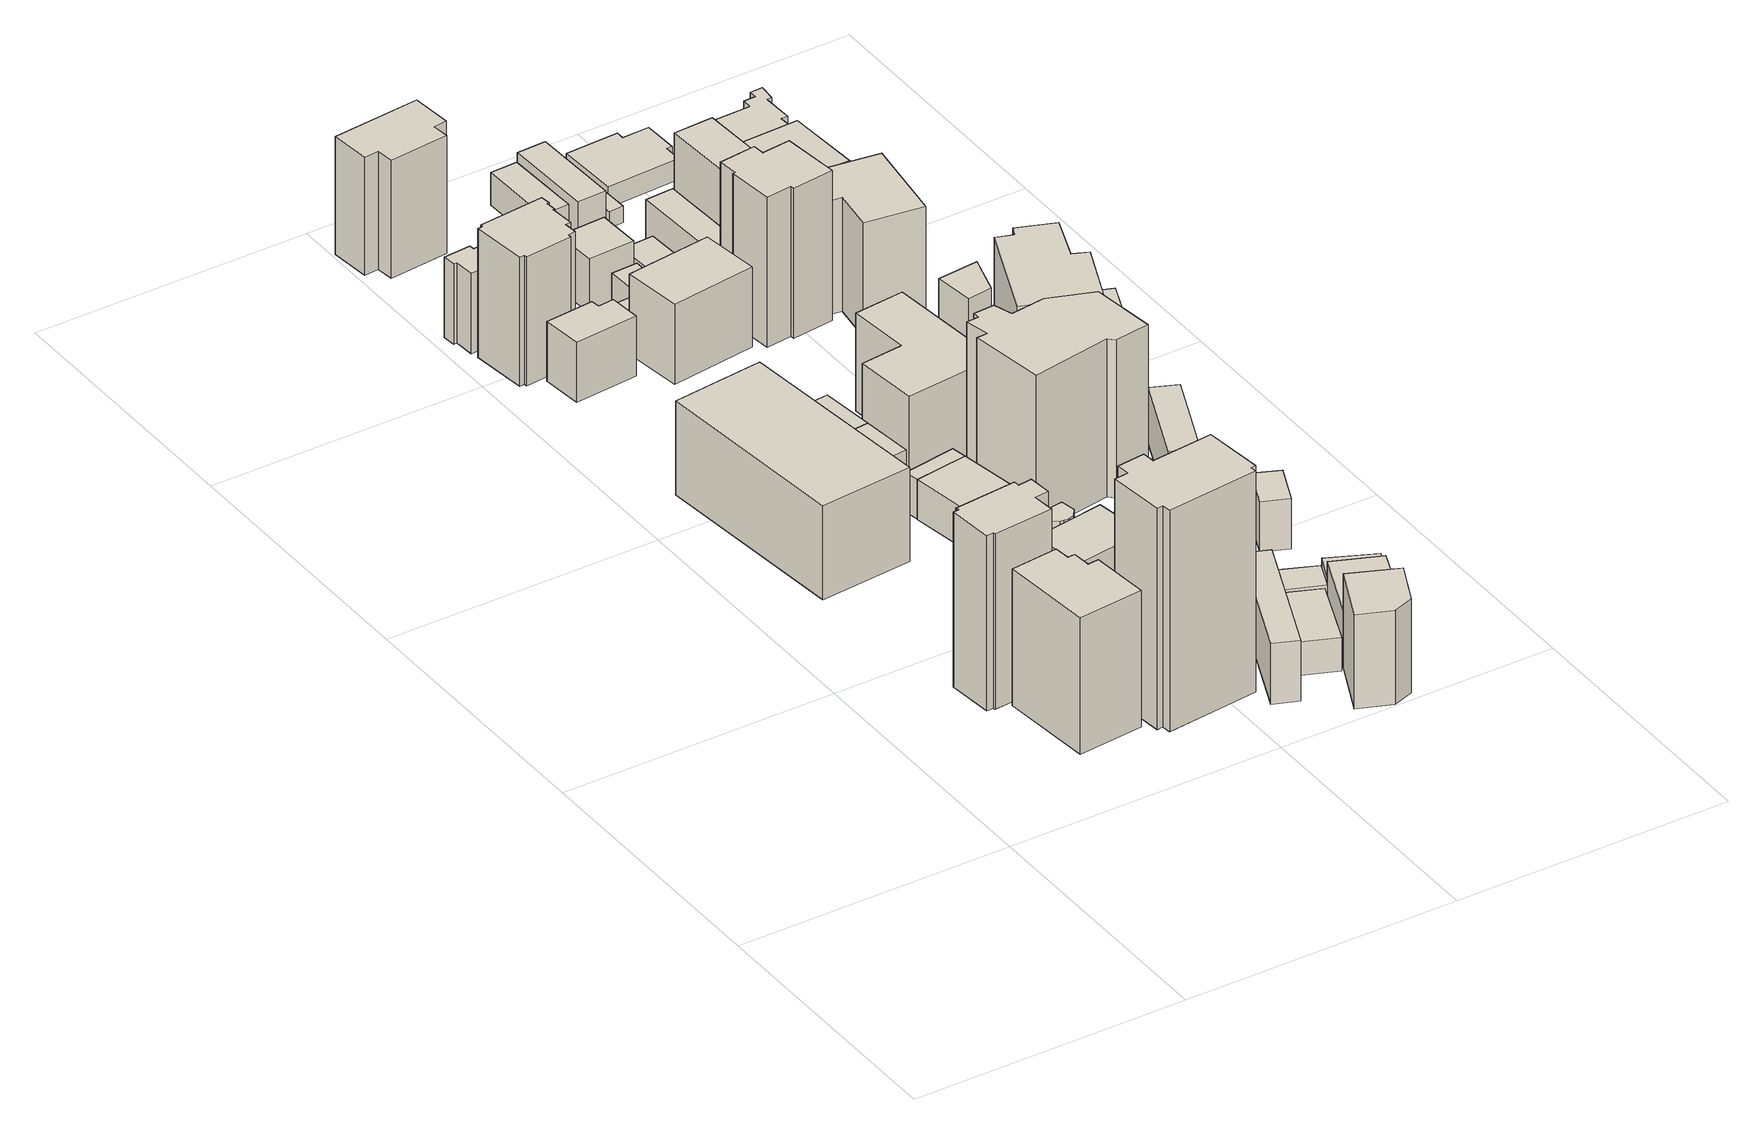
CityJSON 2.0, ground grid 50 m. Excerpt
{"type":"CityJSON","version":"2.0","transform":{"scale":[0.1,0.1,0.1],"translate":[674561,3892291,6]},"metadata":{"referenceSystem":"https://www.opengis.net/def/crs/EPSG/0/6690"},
"CityObjects":{
"building1":{"type":"Building","attributes":{"class":"3002","usage":"414","measuredHeight":32.6,"storeysAboveGround":8,"BuildingDetailAttribute.totalFloorArea":1521.44,"BuildingDetailAttribute.buildingFootprintArea":190.18,"BuildingDetailAttribute.buildingRoofEdgeArea":190.18,"BuildingDetailAttribute.urbanPlanType":"21","BuildingDetailAttribute.landUseType":"211","BuildingDetailAttribute.surveyYear":2021,"BuildingIDAttribute.prefecture":"23","BuildingIDAttribute.city":"23106"},"address":[{"country":"日本","locality":"愛知県名古屋市"}],"geometry":[{"type":"Solid","lod":"1","boundaries":[[[[0,1,2,3,4,5,6,7]],[[6,8,9,7]],[[5,10,8,6]],[[4,11,10,5]],[[3,12,11,4]],[[2,13,12,3]],[[1,14,13,2]],[[0,15,14,1]],[[7,9,15,0]],[[8,10,11,12,13,14,15,9]]]]}]},
"building2":{"type":"Building","attributes":{"class":"3001","usage":"412","measuredHeight":33.8,"storeysAboveGround":11,"BuildingDetailAttribute.totalFloorArea":1387.09,"BuildingDetailAttribute.buildingFootprintArea":126.1,"BuildingDetailAttribute.buildingRoofEdgeArea":126.1,"BuildingDetailAttribute.urbanPlanType":"21","BuildingDetailAttribute.landUseType":"211","BuildingDetailAttribute.surveyYear":2021,"BuildingIDAttribute.prefecture":"23","BuildingIDAttribute.city":"23106"},"address":[{"country":"日本","locality":"愛知県名古屋市中区千代田五丁目１７１８"}],"geometry":[{"type":"Solid","lod":"1","boundaries":[[[[16,17,18,19,20,21,22,23,24,25,26,27]],[[26,28,29,27]],[[25,30,28,26]],[[24,31,30,25]],[[23,32,31,24]],[[22,33,32,23]],[[21,34,33,22]],[[20,35,34,21]],[[19,36,35,20]],[[18,37,36,19]],[[17,38,37,18]],[[16,39,38,17]],[[27,29,39,16]],[[28,30,31,32,33,34,35,36,37,38,39,29]]]]}]},
"building3":{"type":"Building","attributes":{"class":"3002","usage":"401","measuredHeight":23.6,"storeysAboveGround":5,"BuildingDetailAttribute.totalFloorArea":3120.47,"BuildingDetailAttribute.buildingFootprintArea":624.1,"BuildingDetailAttribute.buildingRoofEdgeArea":624.09,"BuildingDetailAttribute.urbanPlanType":"21","BuildingDetailAttribute.landUseType":"212","BuildingDetailAttribute.surveyYear":2021,"BuildingIDAttribute.prefecture":"23","BuildingIDAttribute.city":"23106"},"address":[{"country":"日本","locality":"愛知県名古屋市"}],"geometry":[{"type":"Solid","lod":"1","boundaries":[[[[40,41,42,43]],[[42,44,45,43]],[[41,46,44,42]],[[40,47,46,41]],[[43,45,47,40]],[[44,46,47,45]]]]}]},
"building4":{"type":"Building","attributes":{"class":"3001","usage":"401","measuredHeight":7.7,"storeysAboveGround":2,"BuildingDetailAttribute.totalFloorArea":154.53,"BuildingDetailAttribute.buildingFootprintArea":77.26,"BuildingDetailAttribute.buildingRoofEdgeArea":77.26,"BuildingDetailAttribute.urbanPlanType":"21","BuildingDetailAttribute.landUseType":"212","BuildingDetailAttribute.surveyYear":2021,"BuildingIDAttribute.prefecture":"23","BuildingIDAttribute.city":"23106"},"address":[{"country":"日本","locality":"愛知県名古屋市"}],"geometry":[{"type":"Solid","lod":"1","boundaries":[[[[48,49,50,51]],[[50,52,53,51]],[[49,54,52,50]],[[48,55,54,49]],[[51,53,55,48]],[[52,54,55,53]]]]}]},
"building5":{"type":"Building","attributes":{"class":"3002","usage":"412","measuredHeight":42.4,"storeysAboveGround":14,"BuildingDetailAttribute.totalFloorArea":3412.63,"BuildingDetailAttribute.buildingFootprintArea":243.76,"BuildingDetailAttribute.buildingRoofEdgeArea":243.76,"BuildingDetailAttribute.urbanPlanType":"21","BuildingDetailAttribute.landUseType":"211","BuildingDetailAttribute.surveyYear":2021,"BuildingIDAttribute.prefecture":"23","BuildingIDAttribute.city":"23106"},"address":[{"country":"日本","locality":"愛知県名古屋市"}],"geometry":[{"type":"Solid","lod":"1","boundaries":[[[[56,57,58,59,60,61,62,63,64,65,66,67]],[[66,68,69,67]],[[65,70,68,66]],[[64,71,70,65]],[[63,72,71,64]],[[62,73,72,63]],[[61,74,73,62]],[[60,75,74,61]],[[59,76,75,60]],[[58,77,76,59]],[[57,78,77,58]],[[56,79,78,57]],[[67,69,79,56]],[[68,70,71,72,73,74,75,76,77,78,79,69]]]]}]},
"building6":{"type":"Building","attributes":{"class":"3001","usage":"412","measuredHeight":8.5,"storeysAboveGround":2,"BuildingDetailAttribute.totalFloorArea":124.58,"BuildingDetailAttribute.buildingFootprintArea":62.29,"BuildingDetailAttribute.buildingRoofEdgeArea":62.29,"BuildingDetailAttribute.urbanPlanType":"21","BuildingDetailAttribute.landUseType":"211","BuildingDetailAttribute.surveyYear":2021,"BuildingIDAttribute.prefecture":"23","BuildingIDAttribute.city":"23106"},"address":[{"country":"日本","locality":"愛知県名古屋市"}],"geometry":[{"type":"Solid","lod":"1","boundaries":[[[[80,81,82,83]],[[82,84,85,83]],[[81,86,84,82]],[[80,87,86,81]],[[83,85,87,80]],[[84,86,87,85]]]]}]},
"building7":{"type":"Building","attributes":{"class":"3002","usage":"412","measuredHeight":24.1,"storeysAboveGround":8,"BuildingDetailAttribute.totalFloorArea":1082.48,"BuildingDetailAttribute.buildingFootprintArea":135.31,"BuildingDetailAttribute.buildingRoofEdgeArea":135.31,"BuildingDetailAttribute.urbanPlanType":"21","BuildingDetailAttribute.landUseType":"211","BuildingDetailAttribute.surveyYear":2021,"BuildingIDAttribute.prefecture":"23","BuildingIDAttribute.city":"23106"},"address":[{"country":"日本","locality":"愛知県名古屋市中区千代田五丁目５１７"}],"geometry":[{"type":"Solid","lod":"1","boundaries":[[[[88,89,90,91,92,93,94,95,96,97,98,99,100,101,102,103]],[[102,104,105,103]],[[101,106,104,102]],[[100,107,106,101]],[[99,108,107,100]],[[98,109,108,99]],[[97,110,109,98]],[[96,111,110,97]],[[95,112,111,96]],[[94,113,112,95]],[[93,114,113,94]],[[92,115,114,93]],[[91,116,115,92]],[[90,117,116,91]],[[89,118,117,90]],[[88,119,118,89]],[[103,105,119,88]],[[104,106,107,108,109,110,111,112,113,114,115,116,117,118,119,105]]]]}]},
"building8":{"type":"Building","attributes":{"class":"3001","usage":"401","measuredHeight":24,"storeysAboveGround":5,"BuildingDetailAttribute.totalFloorArea":380.6,"BuildingDetailAttribute.buildingFootprintArea":76.12,"BuildingDetailAttribute.buildingRoofEdgeArea":76.12,"BuildingDetailAttribute.urbanPlanType":"21","BuildingDetailAttribute.landUseType":"212","BuildingDetailAttribute.surveyYear":2021,"BuildingIDAttribute.prefecture":"23","BuildingIDAttribute.city":"23106"},"address":[{"country":"日本","locality":"愛知県名古屋市"}],"geometry":[{"type":"Solid","lod":"1","boundaries":[[[[120,121,122,123,124,125,126,127]],[[126,128,129,127]],[[125,130,128,126]],[[124,131,130,125]],[[123,132,131,124]],[[122,133,132,123]],[[121,134,133,122]],[[120,135,134,121]],[[127,129,135,120]],[[128,130,131,132,133,134,135,129]]]]}]},
"building9":{"type":"Building","attributes":{"class":"3002","usage":"441","measuredHeight":16.2,"storeysAboveGround":3,"BuildingDetailAttribute.totalFloorArea":247.46,"BuildingDetailAttribute.buildingFootprintArea":82.49,"BuildingDetailAttribute.buildingRoofEdgeArea":127.23,"BuildingDetailAttribute.urbanPlanType":"21","BuildingDetailAttribute.landUseType":"213","BuildingDetailAttribute.surveyYear":2021,"BuildingIDAttribute.prefecture":"23","BuildingIDAttribute.city":"23106"},"address":[{"country":"日本","locality":"愛知県名古屋市"}],"geometry":[{"type":"Solid","lod":"1","boundaries":[[[[136,137,138,139,140,141]],[[140,142,143,141]],[[139,144,142,140]],[[138,145,144,139]],[[137,146,145,138]],[[136,147,146,137]],[[141,143,147,136]],[[142,144,145,146,147,143]]]]}]},
"building10":{"type":"Building","attributes":{"class":"3001","usage":"441","measuredHeight":8.4,"storeysAboveGround":2,"BuildingDetailAttribute.totalFloorArea":198.5,"BuildingDetailAttribute.buildingFootprintArea":99.25,"BuildingDetailAttribute.buildingRoofEdgeArea":153.8,"BuildingDetailAttribute.urbanPlanType":"21","BuildingDetailAttribute.landUseType":"213","BuildingDetailAttribute.surveyYear":2021,"BuildingIDAttribute.prefecture":"23","BuildingIDAttribute.city":"23106"},"address":[{"country":"日本","locality":"愛知県名古屋市"}],"geometry":[{"type":"Solid","lod":"1","boundaries":[[[[148,149,150,151,152,153]],[[152,154,155,153]],[[151,156,154,152]],[[150,157,156,151]],[[149,158,157,150]],[[148,159,158,149]],[[153,155,159,148]],[[154,156,157,158,159,155]]]]}]},
"building11":{"type":"Building","attributes":{"class":"3002","usage":"412","measuredHeight":28.1,"storeysAboveGround":8,"BuildingDetailAttribute.totalFloorArea":1226.43,"BuildingDetailAttribute.buildingFootprintArea":153.3,"BuildingDetailAttribute.buildingRoofEdgeArea":153.3,"BuildingDetailAttribute.urbanPlanType":"21","BuildingDetailAttribute.landUseType":"211","BuildingDetailAttribute.surveyYear":2021,"BuildingIDAttribute.prefecture":"23","BuildingIDAttribute.city":"23106"},"address":[{"country":"日本","locality":"愛知県名古屋市"}],"geometry":[{"type":"Solid","lod":"1","boundaries":[[[[160,161,162,163,164,165,166,167]],[[166,168,169,167]],[[165,170,168,166]],[[164,171,170,165]],[[163,172,171,164]],[[162,173,172,163]],[[161,174,173,162]],[[160,175,174,161]],[[167,169,175,160]],[[168,170,171,172,173,174,175,169]]]]}]},
"building12":{"type":"Building","attributes":{"class":"3001","usage":"411","measuredHeight":11.7,"storeysAboveGround":3,"BuildingDetailAttribute.totalFloorArea":395.1,"BuildingDetailAttribute.buildingFootprintArea":131.7,"BuildingDetailAttribute.buildingRoofEdgeArea":131.7,"BuildingDetailAttribute.urbanPlanType":"21","BuildingDetailAttribute.landUseType":"211","BuildingDetailAttribute.surveyYear":2021,"BuildingIDAttribute.prefecture":"23","BuildingIDAttribute.city":"23106"},"address":[{"country":"日本","locality":"愛知県名古屋市"}],"geometry":[{"type":"Solid","lod":"1","boundaries":[[[[176,177,178,179]],[[178,180,181,179]],[[177,182,180,178]],[[176,183,182,177]],[[179,181,183,176]],[[180,182,183,181]]]]}]},
"building13":{"type":"Building","attributes":{"class":"9999","usage":"441","measuredHeight":8.4,"storeysAboveGround":2,"BuildingDetailAttribute.totalFloorArea":109.1,"BuildingDetailAttribute.buildingFootprintArea":54.55,"BuildingDetailAttribute.buildingRoofEdgeArea":153.8,"BuildingDetailAttribute.urbanPlanType":"21","BuildingDetailAttribute.landUseType":"213","BuildingDetailAttribute.surveyYear":2021,"BuildingIDAttribute.prefecture":"23","BuildingIDAttribute.city":"23106"},"address":[{"country":"日本","locality":"愛知県名古屋市"}],"geometry":[{"type":"Solid","lod":"1","boundaries":[[[[152,151,184,185,153]],[[185,186,155,153]],[[184,187,186,185]],[[151,156,187,184]],[[152,154,156,151]],[[153,155,154,152]],[[186,187,156,154,155]]]]}]},
"building14":{"type":"Building","attributes":{"class":"3002","usage":"401","measuredHeight":7.5,"storeysAboveGround":2,"BuildingDetailAttribute.totalFloorArea":206.48,"BuildingDetailAttribute.buildingFootprintArea":103.24,"BuildingDetailAttribute.buildingRoofEdgeArea":103.24,"BuildingDetailAttribute.urbanPlanType":"21","BuildingDetailAttribute.landUseType":"212","BuildingDetailAttribute.surveyYear":2021,"BuildingIDAttribute.prefecture":"23","BuildingIDAttribute.city":"23106"},"address":[{"country":"日本","locality":"愛知県名古屋市"}],"geometry":[{"type":"Solid","lod":"1","boundaries":[[[[188,189,190,191]],[[190,192,193,191]],[[189,194,192,190]],[[188,195,194,189]],[[191,193,195,188]],[[192,194,195,193]]]]}]},
"building15":{"type":"Building","attributes":{"class":"3001","usage":"401","measuredHeight":7.4,"storeysAboveGround":1,"BuildingDetailAttribute.totalFloorArea":27.16,"BuildingDetailAttribute.buildingFootprintArea":27.16,"BuildingDetailAttribute.buildingRoofEdgeArea":27.16,"BuildingDetailAttribute.urbanPlanType":"21","BuildingDetailAttribute.landUseType":"212","BuildingDetailAttribute.surveyYear":2021,"BuildingIDAttribute.prefecture":"23","BuildingIDAttribute.city":"23106"},"address":[{"country":"日本","locality":"愛知県名古屋市"}],"geometry":[{"type":"Solid","lod":"1","boundaries":[[[[196,197,198,199]],[[198,194,195,199]],[[197,200,194,198]],[[196,201,200,197]],[[199,195,201,196]],[[194,200,201,195]]]]}]},
"building16":{"type":"Building","attributes":{"class":"3001","usage":"461","measuredHeight":-9999,"storeysAboveGround":9999,"BuildingDetailAttribute.totalFloorArea":-9999,"BuildingDetailAttribute.buildingFootprintArea":-9999,"BuildingDetailAttribute.buildingRoofEdgeArea":9.5,"BuildingDetailAttribute.urbanPlanType":"21","BuildingDetailAttribute.landUseType":"213","BuildingDetailAttribute.surveyYear":2021,"BuildingIDAttribute.prefecture":"23","BuildingIDAttribute.city":"23106"},"geometry":[{"type":"Solid","lod":"1","boundaries":[[[[202,203,204,205]],[[204,206,207,205]],[[203,208,206,204]],[[202,209,208,203]],[[205,207,209,202]],[[206,208,209,207]]]]}]},
"building17":{"type":"Building","attributes":{"class":"3002","usage":"413","measuredHeight":13.4,"storeysAboveGround":3,"BuildingDetailAttribute.totalFloorArea":355.58,"BuildingDetailAttribute.buildingFootprintArea":118.53,"BuildingDetailAttribute.buildingRoofEdgeArea":118.53,"BuildingDetailAttribute.urbanPlanType":"21","BuildingDetailAttribute.landUseType":"212","BuildingDetailAttribute.surveyYear":2021,"BuildingIDAttribute.prefecture":"23","BuildingIDAttribute.city":"23106"},"address":[{"country":"日本","locality":"愛知県名古屋市"}],"geometry":[{"type":"Solid","lod":"1","boundaries":[[[[210,211,212,213]],[[212,214,215,213]],[[211,216,214,212]],[[210,217,216,211]],[[213,215,217,210]],[[214,216,217,215]]]]}]},
"building18":{"type":"Building","attributes":{"class":"3001","usage":"431","measuredHeight":-9999,"storeysAboveGround":1,"BuildingDetailAttribute.totalFloorArea":19.37,"BuildingDetailAttribute.buildingFootprintArea":19.37,"BuildingDetailAttribute.buildingRoofEdgeArea":19.37,"BuildingDetailAttribute.urbanPlanType":"21","BuildingDetailAttribute.landUseType":"213","BuildingDetailAttribute.surveyYear":2021,"BuildingIDAttribute.prefecture":"23","BuildingIDAttribute.city":"23106"},"address":[{"country":"日本","locality":"愛知県名古屋市"}],"geometry":[{"type":"Solid","lod":"1","boundaries":[[[[218,219,220,221]],[[220,222,223,221]],[[219,224,222,220]],[[218,225,224,219]],[[221,223,225,218]],[[222,224,225,223]]]]}]},
"building19":{"type":"Building","attributes":{"class":"3003","usage":"412","measuredHeight":13.7,"storeysAboveGround":1,"BuildingDetailAttribute.totalFloorArea":18.91,"BuildingDetailAttribute.buildingFootprintArea":18.91,"BuildingDetailAttribute.buildingRoofEdgeArea":18.91,"BuildingDetailAttribute.urbanPlanType":"21","BuildingDetailAttribute.landUseType":"211","BuildingDetailAttribute.surveyYear":2021,"BuildingIDAttribute.prefecture":"23","BuildingIDAttribute.city":"23106"},"address":[{"country":"日本","locality":"愛知県名古屋市"}],"geometry":[{"type":"Solid","lod":"1","boundaries":[[[[226,227,228,229,230,231,232,233]],[[232,234,235,233]],[[231,236,234,232]],[[230,237,236,231]],[[229,238,237,230]],[[228,239,238,229]],[[227,240,239,228]],[[226,241,240,227]],[[233,235,241,226]],[[234,236,237,238,239,240,241,235]]]]}]},
"building20":{"type":"Building","attributes":{"class":"3002","usage":"412","measuredHeight":21.6,"storeysAboveGround":6,"BuildingDetailAttribute.totalFloorArea":610.82,"BuildingDetailAttribute.buildingFootprintArea":101.8,"BuildingDetailAttribute.buildingRoofEdgeArea":101.8,"BuildingDetailAttribute.urbanPlanType":"21","BuildingDetailAttribute.landUseType":"223","BuildingDetailAttribute.surveyYear":2021,"BuildingIDAttribute.prefecture":"23","BuildingIDAttribute.city":"23106"},"address":[{"country":"日本","locality":"愛知県名古屋市"}],"geometry":[{"type":"Solid","lod":"1","boundaries":[[[[242,243,244,245,246]],[[245,247,248,246]],[[244,249,247,245]],[[243,250,249,244]],[[242,251,250,243]],[[246,248,251,242]],[[247,249,250,251,248]]]]}]},
"building21":{"type":"Building","attributes":{"class":"3002","usage":"401","measuredHeight":22,"storeysAboveGround":4,"BuildingDetailAttribute.totalFloorArea":686.73,"BuildingDetailAttribute.buildingFootprintArea":171.68,"BuildingDetailAttribute.buildingRoofEdgeArea":171.68,"BuildingDetailAttribute.urbanPlanType":"21","BuildingDetailAttribute.landUseType":"212","BuildingDetailAttribute.surveyYear":2021,"BuildingIDAttribute.prefecture":"23","BuildingIDAttribute.city":"23106"},"address":[{"country":"日本","locality":"愛知県名古屋市"}],"geometry":[{"type":"Solid","lod":"1","boundaries":[[[[252,253,254,255]],[[254,256,257,255]],[[253,258,256,254]],[[252,259,258,253]],[[255,257,259,252]],[[256,258,259,257]]]]}]},
"building22":{"type":"Building","attributes":{"class":"3001","usage":"411","measuredHeight":13.3,"storeysAboveGround":2,"BuildingDetailAttribute.totalFloorArea":202.42,"BuildingDetailAttribute.buildingFootprintArea":101.21,"BuildingDetailAttribute.buildingRoofEdgeArea":101.21,"BuildingDetailAttribute.urbanPlanType":"21","BuildingDetailAttribute.landUseType":"211","BuildingDetailAttribute.surveyYear":2021,"BuildingIDAttribute.prefecture":"23","BuildingIDAttribute.city":"23106"},"address":[{"country":"日本","locality":"愛知県名古屋市"}],"geometry":[{"type":"Solid","lod":"1","boundaries":[[[[260,261,262,263]],[[262,264,265,263]],[[261,266,264,262]],[[260,267,266,261]],[[263,265,267,260]],[[264,266,267,265]]]]}]},
"building23":{"type":"Building","attributes":{"class":"3001","usage":"413","measuredHeight":10,"storeysAboveGround":1,"BuildingDetailAttribute.totalFloorArea":61.09,"BuildingDetailAttribute.buildingFootprintArea":61.09,"BuildingDetailAttribute.buildingRoofEdgeArea":61.09,"BuildingDetailAttribute.urbanPlanType":"21","BuildingDetailAttribute.landUseType":"212","BuildingDetailAttribute.surveyYear":2021,"BuildingIDAttribute.prefecture":"23","BuildingIDAttribute.city":"23106"},"address":[{"country":"日本","locality":"愛知県名古屋市"}],"geometry":[{"type":"Solid","lod":"1","boundaries":[[[[268,269,270,271,272,273]],[[272,274,275,273]],[[271,276,274,272]],[[270,277,276,271]],[[269,278,277,270]],[[268,279,278,269]],[[273,275,279,268]],[[274,276,277,278,279,275]]]]}]},
"building24":{"type":"Building","attributes":{"class":"3001","usage":"401","measuredHeight":3.4,"storeysAboveGround":1,"BuildingDetailAttribute.totalFloorArea":30.53,"BuildingDetailAttribute.buildingFootprintArea":30.53,"BuildingDetailAttribute.buildingRoofEdgeArea":30.53,"BuildingDetailAttribute.urbanPlanType":"21","BuildingDetailAttribute.landUseType":"212","BuildingDetailAttribute.surveyYear":2021,"BuildingIDAttribute.prefecture":"23","BuildingIDAttribute.city":"23106"},"address":[{"country":"日本","locality":"愛知県名古屋市"}],"geometry":[{"type":"Solid","lod":"1","boundaries":[[[[280,281,282,283]],[[282,284,285,283]],[[281,286,284,282]],[[280,287,286,281]],[[283,285,287,280]],[[284,286,287,285]]]]}]},
"building25":{"type":"Building","attributes":{"class":"3001","usage":"413","measuredHeight":10.1,"storeysAboveGround":3,"BuildingDetailAttribute.totalFloorArea":205.16,"BuildingDetailAttribute.buildingFootprintArea":68.39,"BuildingDetailAttribute.buildingRoofEdgeArea":68.39,"BuildingDetailAttribute.urbanPlanType":"21","BuildingDetailAttribute.landUseType":"212","BuildingDetailAttribute.surveyYear":2021,"BuildingIDAttribute.prefecture":"23","BuildingIDAttribute.city":"23106"},"address":[{"country":"日本","locality":"愛知県名古屋市"}],"geometry":[{"type":"Solid","lod":"1","boundaries":[[[[288,289,290,291]],[[290,292,293,291]],[[289,294,292,290]],[[288,295,294,289]],[[291,293,295,288]],[[292,294,295,293]]]]}]},
"building26":{"type":"Building","attributes":{"class":"3002","usage":"401","measuredHeight":22.3,"storeysAboveGround":5,"BuildingDetailAttribute.totalFloorArea":1510.64,"BuildingDetailAttribute.buildingFootprintArea":302.13,"BuildingDetailAttribute.buildingRoofEdgeArea":302.13,"BuildingDetailAttribute.urbanPlanType":"21","BuildingDetailAttribute.landUseType":"212","BuildingDetailAttribute.surveyYear":2021,"BuildingIDAttribute.prefecture":"23","BuildingIDAttribute.city":"23106"},"address":[{"country":"日本","locality":"愛知県名古屋市中区千代田五丁目１６０４"}],"geometry":[{"type":"Solid","lod":"1","boundaries":[[[[296,297,298,299,300,301]],[[300,302,303,301]],[[299,304,302,300]],[[298,305,304,299]],[[297,306,305,298]],[[296,307,306,297]],[[301,303,307,296]],[[302,304,305,306,307,303]]]]}]},
"building27":{"type":"Building","attributes":{"class":"3001","usage":"401","measuredHeight":7.6,"storeysAboveGround":2,"BuildingDetailAttribute.totalFloorArea":256.24,"BuildingDetailAttribute.buildingFootprintArea":128.12,"BuildingDetailAttribute.buildingRoofEdgeArea":128.12,"BuildingDetailAttribute.urbanPlanType":"21","BuildingDetailAttribute.landUseType":"212","BuildingDetailAttribute.surveyYear":2021,"BuildingIDAttribute.prefecture":"23","BuildingIDAttribute.city":"23106"},"address":[{"country":"日本","locality":"愛知県名古屋市"}],"geometry":[{"type":"Solid","lod":"1","boundaries":[[[[308,309,310,311,312,313,314,315,316]],[[315,317,318,316]],[[314,319,317,315]],[[313,320,319,314]],[[312,321,320,313]],[[311,322,321,312]],[[310,323,322,311]],[[309,324,323,310]],[[308,325,324,309]],[[316,318,325,308]],[[317,319,320,321,322,323,324,325,318]]]]}]},
"building28":{"type":"Building","attributes":{"class":"3001","usage":"413","measuredHeight":6.3,"storeysAboveGround":2,"BuildingDetailAttribute.totalFloorArea":87.04,"BuildingDetailAttribute.buildingFootprintArea":43.52,"BuildingDetailAttribute.buildingRoofEdgeArea":43.52,"BuildingDetailAttribute.urbanPlanType":"21","BuildingDetailAttribute.landUseType":"212","BuildingDetailAttribute.surveyYear":2021,"BuildingIDAttribute.prefecture":"23","BuildingIDAttribute.city":"23106"},"address":[{"country":"日本","locality":"愛知県名古屋市"}],"geometry":[{"type":"Solid","lod":"1","boundaries":[[[[326,327,328,329]],[[328,330,331,329]],[[327,332,330,328]],[[326,333,332,327]],[[329,331,333,326]],[[330,332,333,331]]]]}]},
"building29":{"type":"Building","attributes":{"class":"3002","usage":"413","measuredHeight":10.8,"storeysAboveGround":3,"BuildingDetailAttribute.totalFloorArea":386.98,"BuildingDetailAttribute.buildingFootprintArea":128.99,"BuildingDetailAttribute.buildingRoofEdgeArea":128.99,"BuildingDetailAttribute.urbanPlanType":"21","BuildingDetailAttribute.landUseType":"212","BuildingDetailAttribute.surveyYear":2021,"BuildingIDAttribute.prefecture":"23","BuildingIDAttribute.city":"23106"},"address":[{"country":"日本","locality":"愛知県名古屋市"}],"geometry":[{"type":"Solid","lod":"1","boundaries":[[[[242,334,335,243]],[[335,336,337,243]],[[334,338,336,335]],[[242,339,338,334]],[[243,337,339,242]],[[336,338,339,337]]]]}]},
"building30":{"type":"Building","attributes":{"class":"3002","usage":"401","measuredHeight":10.6,"storeysAboveGround":2,"BuildingDetailAttribute.totalFloorArea":168.62,"BuildingDetailAttribute.buildingFootprintArea":84.31,"BuildingDetailAttribute.buildingRoofEdgeArea":84.31,"BuildingDetailAttribute.urbanPlanType":"21","BuildingDetailAttribute.landUseType":"212","BuildingDetailAttribute.surveyYear":2021,"BuildingIDAttribute.prefecture":"23","BuildingIDAttribute.city":"23106"},"address":[{"country":"日本","locality":"愛知県名古屋市中区千代田五丁目５０４"}],"geometry":[{"type":"Solid","lod":"1","boundaries":[[[[340,341,342,343]],[[342,344,345,343]],[[341,346,344,342]],[[340,347,346,341]],[[343,345,347,340]],[[344,346,347,345]]]]}]},
"building31":{"type":"Building","attributes":{"class":"3002","usage":"412","measuredHeight":34.6,"storeysAboveGround":10,"BuildingDetailAttribute.totalFloorArea":3461.95,"BuildingDetailAttribute.buildingFootprintArea":346.2,"BuildingDetailAttribute.buildingRoofEdgeArea":346.2,"BuildingDetailAttribute.urbanPlanType":"21","BuildingDetailAttribute.landUseType":"211","BuildingDetailAttribute.surveyYear":2021,"BuildingIDAttribute.prefecture":"23","BuildingIDAttribute.city":"23106"},"address":[{"country":"日本","locality":"愛知県名古屋市"}],"geometry":[{"type":"Solid","lod":"1","boundaries":[[[[348,349,350,351,352,353,354,355,356,357,358,359,360]],[[359,361,362,360]],[[358,363,361,359]],[[357,364,363,358]],[[356,365,364,357]],[[355,366,365,356]],[[354,367,366,355]],[[353,368,367,354]],[[352,369,368,353]],[[351,370,369,352]],[[350,371,370,351]],[[349,372,371,350]],[[348,373,372,349]],[[360,362,373,348]],[[361,363,364,365,366,367,368,369,370,371,372,373,362]]]]}]},
"building32":{"type":"Building","attributes":{"class":"3001","usage":"411","measuredHeight":9.1,"storeysAboveGround":2,"BuildingDetailAttribute.totalFloorArea":139.32,"BuildingDetailAttribute.buildingFootprintArea":69.66,"BuildingDetailAttribute.buildingRoofEdgeArea":69.66,"BuildingDetailAttribute.urbanPlanType":"21","BuildingDetailAttribute.landUseType":"211","BuildingDetailAttribute.surveyYear":2021,"BuildingIDAttribute.prefecture":"23","BuildingIDAttribute.city":"23106"},"address":[{"country":"日本","locality":"愛知県名古屋市"}],"geometry":[{"type":"Solid","lod":"1","boundaries":[[[[374,375,376,377]],[[376,378,379,377]],[[375,380,378,376]],[[374,381,380,375]],[[377,379,381,374]],[[378,380,381,379]]]]}]},
"building33":{"type":"Building","attributes":{"class":"3001","usage":"413","measuredHeight":9.5,"storeysAboveGround":2,"BuildingDetailAttribute.totalFloorArea":97.31,"BuildingDetailAttribute.buildingFootprintArea":48.66,"BuildingDetailAttribute.buildingRoofEdgeArea":48.66,"BuildingDetailAttribute.urbanPlanType":"21","BuildingDetailAttribute.landUseType":"212","BuildingDetailAttribute.surveyYear":2021,"BuildingIDAttribute.prefecture":"23","BuildingIDAttribute.city":"23106"},"address":[{"country":"日本","locality":"愛知県名古屋市"}],"geometry":[{"type":"Solid","lod":"1","boundaries":[[[[382,383,384,385]],[[384,386,387,385]],[[383,388,386,384]],[[382,389,388,383]],[[385,387,389,382]],[[386,388,389,387]]]]}]},
"building34":{"type":"Building","attributes":{"class":"3001","usage":"413","measuredHeight":12.4,"storeysAboveGround":3,"BuildingDetailAttribute.totalFloorArea":261.75,"BuildingDetailAttribute.buildingFootprintArea":87.25,"BuildingDetailAttribute.buildingRoofEdgeArea":87.25,"BuildingDetailAttribute.urbanPlanType":"21","BuildingDetailAttribute.landUseType":"212","BuildingDetailAttribute.surveyYear":2021,"BuildingIDAttribute.prefecture":"23","BuildingIDAttribute.city":"23106"},"address":[{"country":"日本","locality":"愛知県名古屋市"}],"geometry":[{"type":"Solid","lod":"1","boundaries":[[[[390,391,392,393]],[[392,394,395,393]],[[391,396,394,392]],[[390,397,396,391]],[[393,395,397,390]],[[394,396,397,395]]]]}]},
"building35":{"type":"Building","attributes":{"class":"3001","usage":"461","measuredHeight":7.2,"storeysAboveGround":9999,"BuildingDetailAttribute.totalFloorArea":-9999,"BuildingDetailAttribute.buildingFootprintArea":-9999,"BuildingDetailAttribute.buildingRoofEdgeArea":16.81,"BuildingDetailAttribute.urbanPlanType":"21","BuildingDetailAttribute.landUseType":"211","BuildingDetailAttribute.surveyYear":2021,"BuildingIDAttribute.prefecture":"23","BuildingIDAttribute.city":"23106"},"geometry":[{"type":"Solid","lod":"1","boundaries":[[[[398,399,400,401]],[[400,402,403,401]],[[399,404,402,400]],[[398,405,404,399]],[[401,403,405,398]],[[402,404,405,403]]]]}]},
"building36":{"type":"Building","attributes":{"class":"9999","usage":"411","measuredHeight":10.4,"storeysAboveGround":3,"BuildingDetailAttribute.totalFloorArea":122.92,"BuildingDetailAttribute.buildingFootprintArea":40.97,"BuildingDetailAttribute.buildingRoofEdgeArea":40.97,"BuildingDetailAttribute.urbanPlanType":"21","BuildingDetailAttribute.landUseType":"211","BuildingDetailAttribute.surveyYear":2021,"BuildingIDAttribute.prefecture":"23","BuildingIDAttribute.city":"23106"},"address":[{"country":"日本","locality":"愛知県名古屋市中区千代田五丁目１７０６の一部"}],"geometry":[{"type":"Solid","lod":"1","boundaries":[[[[406,407,408,409]],[[408,410,411,409]],[[407,412,410,408]],[[406,413,412,407]],[[409,411,413,406]],[[410,412,413,411]]]]}]},
"building37":{"type":"Building","attributes":{"class":"3002","usage":"412","measuredHeight":29.1,"storeysAboveGround":10,"BuildingDetailAttribute.totalFloorArea":1425.47,"BuildingDetailAttribute.buildingFootprintArea":142.55,"BuildingDetailAttribute.buildingRoofEdgeArea":142.55,"BuildingDetailAttribute.urbanPlanType":"21","BuildingDetailAttribute.landUseType":"211","BuildingDetailAttribute.surveyYear":2021,"BuildingIDAttribute.prefecture":"23","BuildingIDAttribute.city":"23106"},"address":[{"country":"日本","locality":"愛知県名古屋市"}],"geometry":[{"type":"Solid","lod":"1","boundaries":[[[[414,415,416,417,418,419,420,421,422,423]],[[422,424,425,423]],[[421,426,424,422]],[[420,427,426,421]],[[419,428,427,420]],[[418,429,428,419]],[[417,430,429,418]],[[416,431,430,417]],[[415,432,431,416]],[[414,433,432,415]],[[423,425,433,414]],[[424,426,427,428,429,430,431,432,433,425]]]]}]},
"building38":{"type":"Building","attributes":{"class":"3001","usage":"411","measuredHeight":8.1,"storeysAboveGround":2,"BuildingDetailAttribute.totalFloorArea":173.55,"BuildingDetailAttribute.buildingFootprintArea":86.78,"BuildingDetailAttribute.buildingRoofEdgeArea":86.78,"BuildingDetailAttribute.urbanPlanType":"21","BuildingDetailAttribute.landUseType":"211","BuildingDetailAttribute.surveyYear":2021,"BuildingIDAttribute.prefecture":"23","BuildingIDAttribute.city":"23106"},"address":[{"country":"日本","locality":"愛知県名古屋市"}],"geometry":[{"type":"Solid","lod":"1","boundaries":[[[[434,435,436,437]],[[436,438,439,437]],[[435,440,438,436]],[[434,441,440,435]],[[437,439,441,434]],[[438,440,441,439]]]]}]},
"building39":{"type":"Building","attributes":{"class":"3001","usage":"411","measuredHeight":8.4,"storeysAboveGround":2,"BuildingDetailAttribute.totalFloorArea":67.92,"BuildingDetailAttribute.buildingFootprintArea":33.96,"BuildingDetailAttribute.buildingRoofEdgeArea":33.96,"BuildingDetailAttribute.urbanPlanType":"21","BuildingDetailAttribute.landUseType":"211","BuildingDetailAttribute.surveyYear":2021,"BuildingIDAttribute.prefecture":"23","BuildingIDAttribute.city":"23106"},"address":[{"country":"日本","locality":"愛知県名古屋市"}],"geometry":[{"type":"Solid","lod":"1","boundaries":[[[[442,443,444,445]],[[444,446,447,445]],[[443,448,446,444]],[[442,449,448,443]],[[445,447,449,442]],[[446,448,449,447]]]]}]},
"building40":{"type":"Building","attributes":{"class":"3001","usage":"411","measuredHeight":10.4,"storeysAboveGround":3,"BuildingDetailAttribute.totalFloorArea":119.96,"BuildingDetailAttribute.buildingFootprintArea":39.99,"BuildingDetailAttribute.buildingRoofEdgeArea":39.99,"BuildingDetailAttribute.urbanPlanType":"21","BuildingDetailAttribute.landUseType":"211","BuildingDetailAttribute.surveyYear":2021,"BuildingIDAttribute.prefecture":"23","BuildingIDAttribute.city":"23106"},"address":[{"country":"日本","locality":"愛知県名古屋市中区千代田五丁目１７０６の一部"}],"geometry":[{"type":"Solid","lod":"1","boundaries":[[[[450,451,452,453]],[[452,454,455,453]],[[451,456,454,452]],[[450,457,456,451]],[[453,455,457,450]],[[454,456,457,455]]]]}]},
"building41":{"type":"Building","attributes":{"class":"3001","usage":"411","measuredHeight":5.1,"storeysAboveGround":1,"BuildingDetailAttribute.totalFloorArea":44.36,"BuildingDetailAttribute.buildingFootprintArea":44.36,"BuildingDetailAttribute.buildingRoofEdgeArea":44.36,"BuildingDetailAttribute.urbanPlanType":"21","BuildingDetailAttribute.landUseType":"211","BuildingDetailAttribute.surveyYear":2021,"BuildingIDAttribute.prefecture":"23","BuildingIDAttribute.city":"23106"},"address":[{"country":"日本","locality":"愛知県名古屋市"}],"geometry":[{"type":"Solid","lod":"1","boundaries":[[[[458,459,460,461]],[[460,462,463,461]],[[459,464,462,460]],[[458,465,464,459]],[[461,463,465,458]],[[462,464,465,463]]]]}]},
"building42":{"type":"Building","attributes":{"class":"3002","usage":"412","measuredHeight":26,"storeysAboveGround":6,"BuildingDetailAttribute.totalFloorArea":691.87,"BuildingDetailAttribute.buildingFootprintArea":115.31,"BuildingDetailAttribute.buildingRoofEdgeArea":115.31,"BuildingDetailAttribute.urbanPlanType":"21","BuildingDetailAttribute.landUseType":"211","BuildingDetailAttribute.surveyYear":2021,"BuildingIDAttribute.prefecture":"23","BuildingIDAttribute.city":"23106"},"address":[{"country":"日本","locality":"愛知県名古屋市"}],"geometry":[{"type":"Solid","lod":"1","boundaries":[[[[466,467,468,469]],[[468,470,471,469]],[[467,472,470,468]],[[466,473,472,467]],[[469,471,473,466]],[[470,472,473,471]]]]}]},
"building43":{"type":"Building","attributes":{"class":"3001","usage":"413","measuredHeight":12.6,"storeysAboveGround":3,"BuildingDetailAttribute.totalFloorArea":267.18,"BuildingDetailAttribute.buildingFootprintArea":89.06,"BuildingDetailAttribute.buildingRoofEdgeArea":89.06,"BuildingDetailAttribute.urbanPlanType":"21","BuildingDetailAttribute.landUseType":"212","BuildingDetailAttribute.surveyYear":2021,"BuildingIDAttribute.prefecture":"23","BuildingIDAttribute.city":"23106"},"address":[{"country":"日本","locality":"愛知県名古屋市"}],"geometry":[{"type":"Solid","lod":"1","boundaries":[[[[474,475,476,477]],[[476,478,479,477]],[[475,480,478,476]],[[474,481,480,475]],[[477,479,481,474]],[[478,480,481,479]]]]}]},
"building44":{"type":"Building","attributes":{"class":"3002","usage":"412","measuredHeight":31.4,"storeysAboveGround":8,"BuildingDetailAttribute.totalFloorArea":2056.06,"BuildingDetailAttribute.buildingFootprintArea":257.01,"BuildingDetailAttribute.buildingRoofEdgeArea":257.01,"BuildingDetailAttribute.urbanPlanType":"21","BuildingDetailAttribute.landUseType":"211","BuildingDetailAttribute.surveyYear":2021,"BuildingIDAttribute.prefecture":"23","BuildingIDAttribute.city":"23106"},"address":[{"country":"日本","locality":"愛知県名古屋市"}],"geometry":[{"type":"Solid","lod":"1","boundaries":[[[[482,483,484,485,486,487,488,489]],[[488,490,491,489]],[[487,492,490,488]],[[486,493,492,487]],[[485,494,493,486]],[[484,495,494,485]],[[483,496,495,484]],[[482,497,496,483]],[[489,491,497,482]],[[490,492,493,494,495,496,497,491]]]]}]},
"building45":{"type":"Building","attributes":{"class":"3002","usage":"413","measuredHeight":17.3,"storeysAboveGround":4,"BuildingDetailAttribute.totalFloorArea":172.29,"BuildingDetailAttribute.buildingFootprintArea":43.07,"BuildingDetailAttribute.buildingRoofEdgeArea":43.07,"BuildingDetailAttribute.urbanPlanType":"21","BuildingDetailAttribute.landUseType":"212","BuildingDetailAttribute.surveyYear":2021,"BuildingIDAttribute.prefecture":"23","BuildingIDAttribute.city":"23106"},"address":[{"country":"日本","locality":"愛知県名古屋市"}],"geometry":[{"type":"Solid","lod":"1","boundaries":[[[[498,499,500,501]],[[500,502,503,501]],[[499,504,502,500]],[[498,505,504,499]],[[501,503,505,498]],[[502,504,505,503]]]]}]},
"building46":{"type":"Building","attributes":{"class":"3002","usage":"412","measuredHeight":28.3,"storeysAboveGround":8,"BuildingDetailAttribute.totalFloorArea":1543.02,"BuildingDetailAttribute.buildingFootprintArea":192.88,"BuildingDetailAttribute.buildingRoofEdgeArea":192.88,"BuildingDetailAttribute.urbanPlanType":"21","BuildingDetailAttribute.landUseType":"211","BuildingDetailAttribute.surveyYear":2021,"BuildingIDAttribute.prefecture":"23","BuildingIDAttribute.city":"23106"},"address":[{"country":"日本","locality":"愛知県名古屋市"}],"geometry":[{"type":"Solid","lod":"1","boundaries":[[[[506,507,508,509,510,511,512,513]],[[512,514,515,513]],[[511,516,514,512]],[[510,517,516,511]],[[509,518,517,510]],[[508,519,518,509]],[[507,520,519,508]],[[506,521,520,507]],[[513,515,521,506]],[[514,516,517,518,519,520,521,515]]]]}]},
"building47":{"type":"Building","attributes":{"class":"9999","usage":"411","measuredHeight":7,"storeysAboveGround":2,"BuildingDetailAttribute.totalFloorArea":301.98,"BuildingDetailAttribute.buildingFootprintArea":150.99,"BuildingDetailAttribute.buildingRoofEdgeArea":150.99,"BuildingDetailAttribute.urbanPlanType":"21","BuildingDetailAttribute.landUseType":"211","BuildingDetailAttribute.surveyYear":2021,"BuildingIDAttribute.prefecture":"23","BuildingIDAttribute.city":"23106"},"address":[{"country":"日本","locality":"愛知県名古屋市"}],"geometry":[{"type":"Solid","lod":"1","boundaries":[[[[522,523,524,525,526,527,528,529]],[[528,530,531,529]],[[527,532,530,528]],[[526,533,532,527]],[[525,534,533,526]],[[524,535,534,525]],[[523,536,535,524]],[[522,537,536,523]],[[529,531,537,522]],[[530,532,533,534,535,536,537,531]]]]}]},
"building48":{"type":"Building","attributes":{"class":"3002","usage":"401","measuredHeight":18.2,"storeysAboveGround":4,"BuildingDetailAttribute.totalFloorArea":1203.28,"BuildingDetailAttribute.buildingFootprintArea":300.82,"BuildingDetailAttribute.buildingRoofEdgeArea":300.82,"BuildingDetailAttribute.urbanPlanType":"21","BuildingDetailAttribute.landUseType":"212","BuildingDetailAttribute.surveyYear":2021,"BuildingIDAttribute.prefecture":"23","BuildingIDAttribute.city":"23106"},"address":[{"country":"日本","locality":"愛知県名古屋市"}],"geometry":[{"type":"Solid","lod":"1","boundaries":[[[[538,539,540,541,542,543]],[[542,544,545,543]],[[541,546,544,542]],[[540,547,546,541]],[[539,548,547,540]],[[538,549,548,539]],[[543,545,549,538]],[[544,546,547,548,549,545]]]]}]},
"building49":{"type":"Building","attributes":{"class":"3002","usage":"413","measuredHeight":25.3,"storeysAboveGround":3,"BuildingDetailAttribute.totalFloorArea":398.61,"BuildingDetailAttribute.buildingFootprintArea":132.87,"BuildingDetailAttribute.buildingRoofEdgeArea":132.87,"BuildingDetailAttribute.urbanPlanType":"21","BuildingDetailAttribute.landUseType":"212","BuildingDetailAttribute.surveyYear":2021,"BuildingIDAttribute.prefecture":"23","BuildingIDAttribute.city":"23106"},"address":[{"country":"日本","locality":"愛知県名古屋市"}],"geometry":[{"type":"Solid","lod":"1","boundaries":[[[[550,551,552,553,554,555]],[[554,556,557,555]],[[553,558,556,554]],[[552,559,558,553]],[[551,560,559,552]],[[550,561,560,551]],[[555,557,561,550]],[[556,558,559,560,561,557]]]]}]},
"building50":{"type":"Building","attributes":{"class":"3001","usage":"412","measuredHeight":10.1,"storeysAboveGround":1,"BuildingDetailAttribute.totalFloorArea":20.81,"BuildingDetailAttribute.buildingFootprintArea":20.81,"BuildingDetailAttribute.buildingRoofEdgeArea":20.81,"BuildingDetailAttribute.urbanPlanType":"21","BuildingDetailAttribute.landUseType":"211","BuildingDetailAttribute.surveyYear":2021,"BuildingIDAttribute.prefecture":"23","BuildingIDAttribute.city":"23106"},"address":[{"country":"日本","locality":"愛知県名古屋市"}],"geometry":[{"type":"Solid","lod":"1","boundaries":[[[[562,563,564,565]],[[564,566,567,565]],[[563,568,566,564]],[[562,569,568,563]],[[565,567,569,562]],[[566,568,569,567]]]]}]},
"building51":{"type":"Building","attributes":{"class":"9999","usage":"411","measuredHeight":5,"storeysAboveGround":1,"BuildingDetailAttribute.totalFloorArea":107.88,"BuildingDetailAttribute.buildingFootprintArea":107.88,"BuildingDetailAttribute.buildingRoofEdgeArea":107.88,"BuildingDetailAttribute.urbanPlanType":"21","BuildingDetailAttribute.landUseType":"211","BuildingDetailAttribute.surveyYear":2021,"BuildingIDAttribute.prefecture":"23","BuildingIDAttribute.city":"23106"},"address":[{"country":"日本","locality":"愛知県名古屋市"}],"geometry":[{"type":"Solid","lod":"1","boundaries":[[[[570,571,572,573,574,575,576,577,578,579,580,581,582,583,584,585]],[[584,586,587,585]],[[583,588,586,584]],[[582,589,588,583]],[[581,590,589,582]],[[580,591,590,581]],[[579,592,591,580]],[[578,593,592,579]],[[577,594,593,578]],[[576,595,594,577]],[[575,596,595,576]],[[574,597,596,575]],[[573,598,597,574]],[[572,599,598,573]],[[571,600,599,572]],[[570,601,600,571]],[[585,587,601,570]],[[586,588,589,590,591,592,593,594,595,596,597,598,599,600,601,587]]]]}]}
},
"vertices":[
[302,300,4],[315,301,4],[318,267,4],[338,269,4],[348,162,4],[228,150,4],[212,320,4],[299,329,4],[212,320,260],[299,329,260],[228,150,260],[348,162,260],[338,269,260],[318,267,260],[315,301,260],[302,300,260],
[290,421,2],[315,424,2],[319,382,2],[293,379,2],[297,338,2],[186,328,2],[185,332,2],[173,331,2],[165,414,2],[175,415,2],[174,421,2],[289,432,2],[174,421,330],[289,432,330],[175,415,330],[165,414,330],[173,331,330],[185,332,330],[186,328,330],[297,338,330],[293,379,330],[319,382,330],[315,424,330],[290,421,330],
[294,737,4],[124,722,4],[89,1087,4],[256,1106,4],[89,1087,180],[256,1106,180],[124,722,180],[294,737,180],
[339,336,3],[317,497,3],[364,503,3],[386,343,3],[364,503,80],[386,343,80],[317,497,80],[339,336,80],
[555,156,6],[546,155,6],[547,144,6],[376,125,6],[374,142,6],[363,140,6],[352,244,6],[378,247,6],[375,271,6],[427,277,6],[429,254,6],[543,266,6],[429,254,420],[543,266,420],[427,277,420],[375,271,420],[378,247,420],[352,244,420],[363,140,420],[374,142,420],[376,125,420],[547,144,420],[546,155,420],[555,156,420],
[391,358,5],[377,462,5],[436,470,5],[450,366,5],[436,470,80],[450,366,80],[377,462,80],[391,358,80],
[54,1456,9],[53,1462,9],[44,1461,9],[33,1563,9],[42,1564,9],[42,1569,9],[162,1581,9],[164,1563,9],[160,1562,9],[162,1543,9],[159,1543,9],[163,1499,9],[153,1498,9],[155,1474,9],[141,1472,9],[141,1465,9],[141,1472,250],[141,1465,250],[155,1474,250],[153,1498,250],[163,1499,250],[159,1543,250],[162,1543,250],[160,1562,250],[164,1563,250],[162,1581,250],[42,1569,250],[42,1564,250],[33,1563,250],[44,1461,250],[53,1462,250],[54,1456,250],
[69,1631,10],[159,1639,10],[164,1587,10],[29,1575,10],[26,1612,10],[20,1612,10],[18,1636,10],[68,1640,10],[18,1636,160],[68,1640,160],[20,1612,160],[26,1612,160],[29,1575,160],[164,1587,160],[159,1639,160],[69,1631,160],
[87,1450,9],[175,1458,9],[177,1442,9],[206,1445,9],[211,1387,9],[94,1376,9],[211,1387,121],[94,1376,121],[206,1445,121],[177,1442,121],[175,1458,121],[87,1450,121],
[387,891,8],[298,881,8],[283,1018,8],[318,1021,8],[322,979,8],[377,985,8],[322,979,90],[377,985,90],[318,1021,90],[283,1018,90],[298,881,90],[387,891,90],
[147,1828,9],[38,1817,9],[34,1848,9],[8,1846,9],[1,1919,9],[161,1935,9],[168,1861,9],[144,1858,9],[168,1861,230],[144,1858,230],[161,1935,230],[1,1919,230],[8,1846,230],[34,1848,230],[38,1817,230],[147,1828,230],
[433,472,3],[418,570,3],[549,590,3],[564,491,3],[549,590,100],[564,491,100],[418,570,100],[433,472,100],
[311,1078,8],[366,1084,8],[366,1084,90],[311,1078,90],
[365,826,5],[462,840,5],[479,737,5],[382,721,5],[479,737,80],[382,721,80],[462,840,80],[365,826,80],
[360,852,6],[457,867,6],[462,840,6],[365,826,6],[457,867,80],[360,852,80],
[333,1089,7],[330,1121,7],[359,1124,7],[362,1091,7],[359,1124,37],[362,1091,37],[330,1121,37],[333,1089,37],
[592,85,6],[548,103,6],[645,336,6],[689,318,6],[645,336,120],[689,318,120],[548,103,120],[592,85,120],
[620,317,6],[568,338,6],[581,371,6],[633,349,6],[581,371,36],[633,349,36],[568,338,36],[620,317,36],
[551,702,3],[556,674,3],[546,661,3],[535,657,3],[526,658,3],[519,659,3],[505,669,3],[501,695,3],[505,669,40],[501,695,40],[519,659,40],[526,658,40],[535,657,40],[546,661,40],[556,674,40],[551,702,40],
[698,129,4],[785,92,4],[749,14,4],[711,1,4],[651,25,4],[711,1,180],[651,25,180],[749,14,180],[785,92,180],[698,129,180],
[247,1334,10],[233,1442,10],[390,1462,10],[404,1355,10],[390,1462,160],[404,1355,160],[233,1442,160],[247,1334,160],
[621,146,7],[672,274,7],[740,246,7],[689,119,7],[740,246,70],[689,119,70],[672,274,70],[621,146,70],
[247,1467,10],[245,1497,10],[286,1499,10],[283,1569,10],[331,1571,10],[336,1471,10],[331,1571,70],[336,1471,70],[283,1569,70],[286,1499,70],[245,1497,70],[247,1467,70],
[642,368,6],[600,387,6],[626,447,6],[669,428,6],[626,447,36],[669,428,36],[600,387,36],[642,368,36],
[243,1571,9],[239,1651,9],[325,1655,9],[328,1575,9],[325,1655,110],[328,1575,110],[239,1651,110],[243,1571,110],
[560,906,7],[391,889,7],[379,1004,7],[456,1012,7],[445,1125,7],[537,1135,7],[445,1125,190],[537,1135,190],[456,1012,190],[379,1004,190],[391,889,190],[560,906,190],
[672,439,4],[576,480,4],[559,594,4],[605,603,4],[634,591,4],[623,566,4],[630,563,4],[623,545,4],[702,512,4],[623,545,70],[702,512,70],[630,563,70],[623,566,70],[634,591,70],[605,603,70],[559,594,70],[576,480,70],[672,439,70],
[769,302,7],[748,251,7],[676,280,7],[698,332,7],[676,280,70],[698,332,70],[748,251,70],[769,302,70],
[751,256,4],[836,221,4],[836,221,110],[785,92,110],[751,256,110],[698,129,110],
[341,1473,9],[333,1617,9],[392,1620,9],[399,1476,9],[392,1620,70],[399,1476,70],[333,1617,70],[341,1473,70],
[478,832,4],[498,833,4],[489,877,4],[511,878,4],[510,890,4],[549,892,4],[560,858,4],[624,866,4],[705,836,4],[720,718,4],[656,710,4],[645,720,4],[499,695,4],[645,720,300],[499,695,300],[656,710,300],[720,718,300],[705,836,300],[624,866,300],[560,858,300],[549,892,300],[510,890,300],[511,878,300],[489,877,300],[498,833,300],[478,832,300],
[280,1761,9],[276,1902,9],[325,1904,9],[330,1763,9],[325,1904,70],[330,1763,70],[276,1902,70],[280,1761,70],
[773,306,5],[857,267,5],[836,221,5],[751,256,5],[836,221,80],[751,256,80],[857,267,80],[773,306,80],
[405,1479,10],[397,1648,10],[449,1651,10],[456,1481,10],[449,1651,120],[456,1481,120],[397,1648,120],[405,1479,120],
[560,1047,8],[615,1046,8],[613,1016,8],[561,1015,8],[613,1016,50],[561,1015,50],[615,1046,50],[560,1047,50],
[753,465,6],[706,485,6],[738,559,6],[785,538,6],[738,559,100],[785,538,100],[706,485,100],[753,465,100],
[484,1449,9],[536,1455,9],[548,1350,9],[471,1341,9],[470,1348,9],[423,1342,9],[414,1426,9],[419,1427,9],[415,1463,9],[482,1471,9],[415,1463,290],[482,1471,290],[419,1427,290],[414,1426,290],[423,1342,290],[470,1348,290],[471,1341,290],[548,1350,290],[536,1455,290],[484,1449,290],
[337,1749,9],[332,1913,9],[385,1915,9],[390,1751,9],[385,1915,80],[390,1751,80],[332,1913,80],[337,1749,80],
[551,1086,6],[545,1141,6],[605,1147,6],[614,1092,6],[605,1147,70],[614,1092,70],[545,1141,70],[551,1086,70],
[806,443,6],[760,462,6],[791,536,6],[837,516,6],[791,536,100],[837,516,100],[760,462,100],[806,443,100],
[395,1749,9],[388,1910,9],[416,1911,9],[422,1750,9],[416,1911,40],[422,1750,40],[388,1910,40],[395,1749,40],
[462,1495,10],[454,1655,10],[526,1658,10],[534,1499,10],[526,1658,220],[534,1499,220],[454,1655,220],[462,1495,220],
[824,787,4],[755,623,4],[709,643,4],[778,807,4],[709,643,110],[778,807,110],[755,623,110],[824,787,110],
[674,1085,6],[705,1074,6],[712,1091,6],[780,1065,6],[749,983,6],[777,971,6],[730,859,6],[601,906,6],[730,859,270],[601,906,270],[777,971,270],[749,983,270],[780,1065,270],[712,1091,270],[705,1074,270],[674,1085,270],
[620,1159,7],[695,1166,7],[674,1093,7],[629,1087,7],[674,1093,170],[629,1087,170],[695,1166,170],[620,1159,170],
[671,1275,7],[565,1289,7],[576,1365,7],[559,1367,7],[563,1399,7],[551,1401,7],[558,1453,7],[693,1434,7],[558,1453,220],[693,1434,220],[551,1401,220],[563,1399,220],[559,1367,220],[576,1365,220],[565,1289,220],[671,1275,220],
[515,1896,10],[564,1898,10],[566,1834,10],[556,1834,10],[557,1801,10],[423,1795,10],[418,1907,10],[515,1911,10],[418,1907,50],[515,1911,50],[423,1795,50],[557,1801,50],[556,1834,50],[566,1834,50],[564,1898,50],[515,1896,50],
[696,1530,8],[681,1530,8],[687,1447,8],[545,1478,8],[532,1661,8],[688,1666,8],[532,1661,150],[688,1666,150],[545,1478,150],[687,1447,150],[681,1530,150],[696,1530,150],
[736,846,7],[785,969,7],[766,976,7],[801,1064,7],[867,1038,7],[782,827,7],[867,1038,130],[782,827,130],[801,1064,130],[766,976,130],[785,969,130],[736,846,130],
[776,1084,9],[789,1121,9],[840,1099,9],[826,1064,9],[840,1099,90],[826,1064,90],[789,1121,90],[776,1084,90],
[729,1769,10],[691,1768,10],[691,1778,10],[642,1777,10],[640,1859,10],[726,1861,10],[726,1878,10],[748,1879,10],[748,1893,10],[771,1894,10],[768,1863,10],[759,1862,10],[761,1806,10],[749,1806,10],[750,1786,10],[728,1785,10],[750,1786,50],[728,1785,50],[749,1806,50],[761,1806,50],[759,1862,50],[768,1863,50],[771,1894,50],[748,1893,50],[748,1879,50],[726,1878,50],[726,1861,50],[640,1859,50],[642,1777,50],[691,1778,50],[691,1768,50],[729,1769,50]
]}
